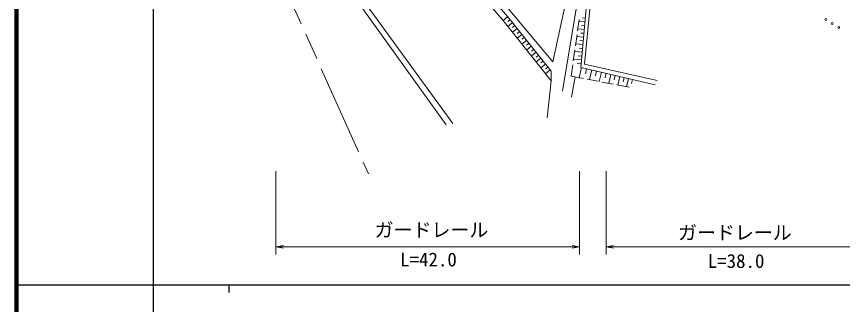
# Model space of a CAD drawing. Units: millimetres at full size, sheet at 1:1000; details may follow other scales. Extents: x 40000 to 680000, y 20000 to 380000.
# Drawn here: x 40000 to 148926, y 202409 to 240375 of the extents above; entities that cross this region are included whole.
import ezdxf
from ezdxf.enums import TextEntityAlignment as Align

# ---------------------------------------------------------------- set-up
doc = ezdxf.new("R2010")
doc.units = ezdxf.units.MM
doc.header["$LTSCALE"] = 1000
doc.linetypes.add('CHAIN', pattern=[18.5, 12, -1.5, 3.5, -1.5])
for name, color, linetype, lineweight in [('M-BGD', 7, 'Continuous', 13), ('M-BMK', 2, 'CHAIN', 13), ('M-STR-HTXT', 7, 'Continuous', 13), ('M-TTL', 2, 'Continuous', 140), ('M-TTL-BAND', 7, 'Continuous', 25)]:
    doc.layers.add(name, color=color, linetype=linetype, lineweight=lineweight)
doc.styles.add('ＭＳ ゴシック', font='')
doc.styles.get('ＭＳ ゴシック').set_extended_font_data('MS Gothic')

# ---------------------------------------------------------------- blocks, each defined once
blk = doc.blocks.new('open_arrow')
at = {"color": 0, "linetype": 'Continuous', "lineweight": -2}
blk.add_lwpolyline([(7.5, 1.25), (0, 0), (7.5, -1.25)], dxfattribs=at)

msp = doc.modelspace()

# ---------------------------------------------------------------- linework, layer by layer
at = {"layer": 'M-BGD'}
for p, q in [((82701, 245519), (96654, 226111)), ((104751, 240338), (104170, 239852)), ((105069, 239952), (104774, 239715)), ((114201, 239964), (113989, 238479)), ((114982, 239656), (114168, 239730)), ((115027, 240154), (114645, 240188)), ((105382, 239563), (104784, 239081)), ((105696, 239173), (105396, 238932)), ((106009, 238783), (105407, 238299)), ((114891, 238660), (114026, 238738)), ((114937, 239158), (114529, 239195)), ((106322, 238394), (106021, 238152)), ((106636, 238004), (106030, 237517)), ((106949, 237615), (106646, 237371)), ((113919, 237984), (113707, 236499)), ((114801, 237664), (113885, 237747)), ((114846, 238162), (114414, 238201)), ((107262, 237225), (106654, 236735)), ((107576, 236835), (107271, 236591)), ((107889, 236446), (107277, 235953)), ((114710, 236668), (113744, 236756)), ((114756, 237166), (114298, 237207)), ((108202, 236056), (107896, 235810)), ((108516, 235666), (107900, 235171)), ((113637, 236004), (113426, 234519)), ((114620, 235672), (113603, 235764)), ((114665, 236170), (114182, 236214)), ((108829, 235277), (108521, 235029)), ((109142, 234887), (108524, 234389)), ((109456, 234497), (109146, 234249)), ((114527, 234655), (113459, 234752)), ((114574, 235164), (114065, 235210)), ((109769, 234108), (109147, 233607)), ((110396, 233328), (109770, 232825)), ((110082, 233718), (109771, 233468)), ((113355, 234024), (113141, 232521)), ((114479, 234121), (113945, 234169)), ((114520, 233651), (114207, 232316)), ((124241, 231376), (114438, 233670)), ((115187, 233495), (115031, 232827)), ((115855, 233338), (115555, 232056)), ((116496, 233188), (116346, 232547)), ((113141, 232521), (114752, 232211)), ((113664, 232420), (113176, 229729)), ((115243, 232116), (116716, 231832)), ((117137, 233038), (116849, 231807)), ((117753, 232894), (117609, 232278)), ((118369, 232750), (118092, 231567)), ((118960, 232612), (118822, 232020)), ((119552, 232473), (119286, 231337)), ((120120, 232340), (119987, 231772)), ((120688, 232207), (120433, 231116)), ((121233, 232080), (121106, 231534)), ((110497, 231914), (109983, 227007)), ((117207, 231738), (118680, 231454)), ((119171, 231359), (120782, 231049))]:
    msp.add_line(p, q, dxfattribs=at)
for points in [[(114092, 266312), (125866, 272011), (140261, 278706), (151396, 284432), (165393, 291185), (181622, 299048), (187090, 301619), (186467, 300590), (181653, 298441), (180625, 296228), (175001, 294328), (168411, 291524), (166729, 289794), (158971, 286539), (157226, 285479), (141133, 277487), (140385, 276039), (117075, 266095), (116479, 257014), (115887, 249615), (114438, 233670)], [(111984, 230535), (114485, 245397), (115653, 252945), (115933, 256754), (116401, 266662), (125748, 271148), (133109, 274794), (132835, 275253)], [(114259, 265570), (114785, 260085), (113763, 251209), (112537, 242734), (110714, 234415)], [(124493, 231960), (114889, 234110), (116408, 249439), (116977, 255935)], [(94306, 253032), (97768, 249491), (100370, 246687), (103283, 243260), (105526, 240580), (110714, 234415)], [(94050, 252222), (97225, 248974), (99809, 246189), (102710, 242776), (104952, 240098), (110527, 233165)], [(97530, 226251), (83224, 246013), (83213, 246397), (93859, 251309), (97761, 247313), (104164, 239859), (110497, 231914), (110527, 233165)]]:
    msp.add_lwpolyline(points, dxfattribs=at)
for centre in [(146719, 239977), (147574, 239457), (148428, 238938)]:
    msp.add_circle(centre, 125, dxfattribs=at)
at = {"layer": 'M-BMK'}
msp.add_line((72622, 250349), (86402, 219649), dxfattribs=at)
at = {"layer": 'M-STR-HTXT'}
for p, q in [((74201, 220000), (74201, 209000)), ((114259, 220000), (114259, 209000)), ((117753, 220000), (117753, 209000)), ((74201, 210000), (114259, 210000)), ((117753, 210000), (152113, 210000))]:
    msp.add_line(p, q, dxfattribs=at)
at = {"layer": 'M-TTL'}
msp.add_line((40000, 380000), (40000, 20000), dxfattribs=at)
at = {"layer": 'M-TTL-BAND'}
for p, q in [((58000, 370000), (58000, 20000)), ((40000, 205000), (579000, 205000)), ((68000, 205000), (68000, 204000))]:
    msp.add_line(p, q, dxfattribs=at)

# ---------------------------------------------------------------- block references
at = {"layer": 'M-STR-HTXT', "xscale": 133, "yscale": 133}
for p in [(74201, 210000), (117753, 210000)]:
    msp.add_blockref('open_arrow', p, dxfattribs=at)
at = {"layer": 'M-STR-HTXT', "xscale": 133, "yscale": 133, "rotation": 180}
msp.add_blockref('open_arrow', (114259, 210000), dxfattribs=at)

# ---------------------------------------------------------------- texts
at = {"layer": 'M-STR-HTXT', "style": 'ＭＳ ゴシック'}
for p in [(94722, 212234), (134736, 211880)]:
    msp.add_text('ガードレール', height=1833, dxfattribs=at).set_placement(p, align=Align.MIDDLE_CENTER)
for s, p in [('L=42.0', (94328, 206871)), ('L=38.0', (134894, 206675))]:
    msp.add_text(s, height=1833, dxfattribs=at).set_placement(p, align=Align.BOTTOM_CENTER)

doc.saveas('drawing.dxf')
